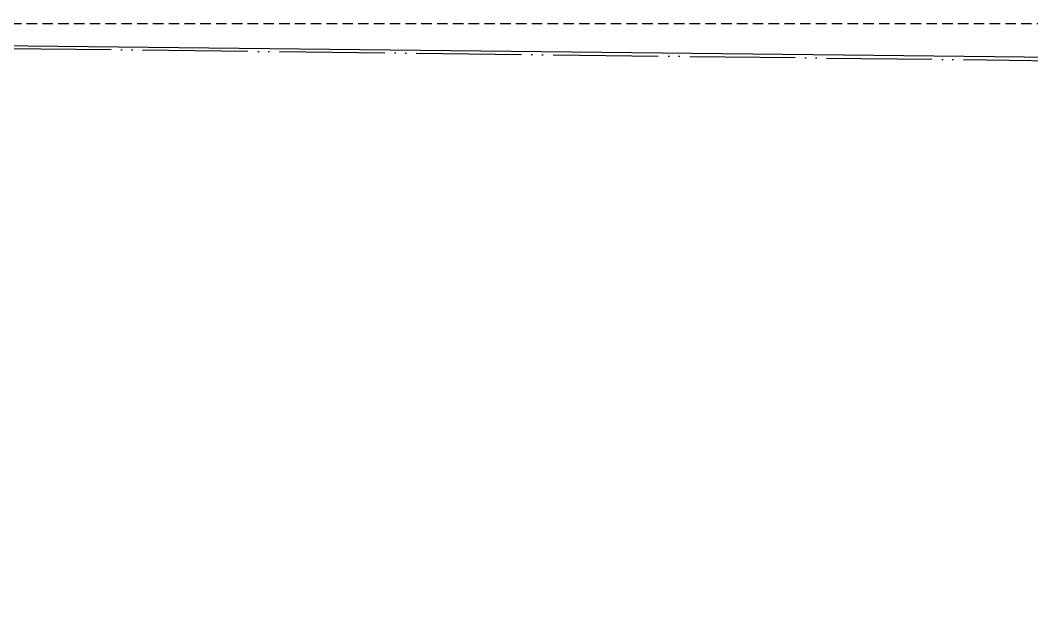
# Model space of a CAD drawing. Header units: millimetres. Extents: x -7616 to 421613, y 91067 to 341353.
# Drawn here: x 202489 to 298608, y 91684 to 147866 of the extents above; entities that cross this region are included whole.
import ezdxf

# ---------------------------------------------------------------- set-up
doc = ezdxf.new("R2010")
doc.units = ezdxf.units.MM
doc.header["$LTSCALE"] = 500
doc.header["$MEASUREMENT"] = 0
doc.linetypes.add('CEN-2', pattern=[26, 20, -2, 0, -2, 0, -2])
doc.linetypes.add('HOON1', pattern=[3, 2, -1])
doc.layers.add('e-plan', color=9, linetype='CONTINUOUS')

# ---------------------------------------------------------------- blocks, each defined once
blk = doc.blocks.new('A$C5A682445')
at = {"layer": 'e-plan', "linetype": 'CEN-2'}
blk.add_lwpolyline([(-343809, -111602), (-96696, -114499), (-95833, -114798), (-95367, -115584), (-95446, -166137), (-517, -166635), (-517, -166635), (0, 0), (0, 0), (0, 0), (-297528, 10)], dxfattribs=at)

msp = doc.modelspace()

# ---------------------------------------------------------------- linework, layer by layer
at = {"layer": 'e-plan'}
msp.add_line((167431, 145821), (318191, 144169), dxfattribs=at)
at = {"layer": 'e-plan', "linetype": 'HOON1'}
msp.add_lwpolyline([(322797, 93768), (410847, 93768), (410847, 180518), (411697, 180518), (411697, 254918), (345747, 254918), (345747, 256818), (328747, 256818), (328747, 254918), (180497, 254918), (180497, 256818), (163497, 256818), (163497, 254918), (117061, 254918), (96746, 223754), (79283, 184113), (75797, 163222), (75797, 149818), (192597, 149818), (192597, 147568), (322797, 147568), (322797, 93768)], dxfattribs=at)

# ---------------------------------------------------------------- block references
at = {"layer": 'e-plan'}
msp.add_blockref('A$C5A682445', (414937, 258318), dxfattribs=at)

doc.saveas('drawing.dxf')
